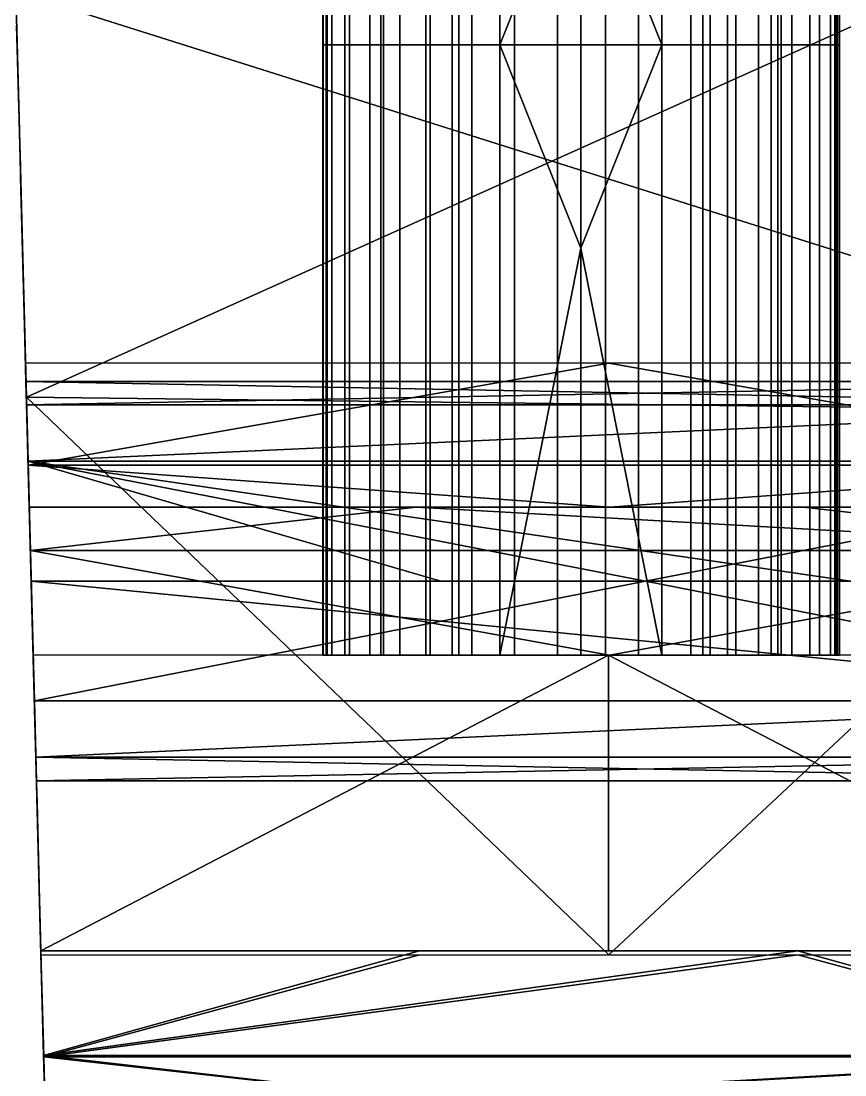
# Model space of a CAD drawing. Extents: x -16.2 to 16.1, y -17.9 to 0.1.
# Drawn here: x 4.21 to 9.78, y -11.71 to -4.58 of the extents above; entities that cross this region are included whole.
import ezdxf

# ---------------------------------------------------------------- set-up
doc = ezdxf.new("R2010")
doc.units = 0
doc.header["$MEASUREMENT"] = 0
doc.layers.add('Pux Jalapa', color=255, linetype='CONTINUOUS')

msp = doc.modelspace()

# ---------------------------------------------------------------- linework, layer by layer
at = {"layer": 'Pux Jalapa'}
for points in [[(12.3144, 0.1319, -7.5642), (12.1304, -6.8943, -7.3802), (4.1789, -4.3812, -7.4461)], [(6.2549, -0.6181, -0.1309), (6.2549, -4.7431, -0.1309), (6.2782, -4.7431, -0.3132), (6.2782, -0.6181, -0.3132)], [(6.2567, -0.6181, 0.1531), (6.2567, -4.7431, 0.1531), (6.2549, -4.7431, -0.1309), (6.2549, -0.6181, -0.1309)], [(6.4344, -0.6181, 0.782), (6.4344, -4.7431, 0.782), (6.2567, -4.7431, 0.1531), (6.2567, -0.6181, 0.1531)], [(6.2782, -0.6181, -0.3132), (6.2782, -4.7431, -0.3132), (6.2836, -4.7431, -0.3414), (6.2836, -0.6181, -0.3414)], [(6.2836, -0.6181, -0.3414), (6.2836, -4.7431, -0.3414), (6.3157, -4.7431, -0.4752), (6.3157, -0.6181, -0.4752)], [(6.3157, -0.6181, -0.4752), (6.3157, -4.7431, -0.4752), (6.4043, -4.7431, -0.7184), (6.4043, -0.6181, -0.7184)], [(6.4043, -0.6181, -0.7184), (6.4043, -4.7431, -0.7184), (6.7762, -4.7431, -1.2509), (6.7762, -0.6181, -1.2509)], [(6.5721, -0.6181, 1.0118), (6.5721, -4.7431, 1.0118), (6.4344, -4.7431, 0.782), (6.4344, -0.6181, 0.782)], [(6.6472, -0.6181, 1.1102), (6.6472, -4.7431, 1.1102), (6.5721, -4.7431, 1.0118), (6.5721, -0.6181, 1.0118)], [(6.6657, -0.6181, 1.1323), (6.6657, -4.7431, 1.1323), (6.6472, -4.7431, 1.1102), (6.6472, -0.6181, 1.1102)], [(6.776, -0.6181, 1.2507), (6.776, -4.7431, 1.2507), (6.6657, -4.7431, 1.1323), (6.6657, -0.6181, 1.1323)], [(6.9519, -0.6181, 1.4014), (6.9519, -4.7431, 1.4014), (6.776, -4.7431, 1.2507), (6.776, -0.6181, 1.2507)], [(6.7762, -0.6181, -1.2509), (6.7762, -4.7431, -1.2509), (6.981, -4.7431, -1.4228), (6.981, -0.6181, -1.4228)], [(7.5517, -0.6181, 1.6916), (7.5517, -4.7431, 1.6916), (6.9519, -4.7431, 1.4014), (6.9519, -0.6181, 1.4014)], [(6.981, -0.6181, -1.4228), (6.981, -4.7431, -1.4228), (7.1302, -4.7431, -1.5185), (7.1302, -0.6181, -1.5185)], [(7.1302, -0.6181, -1.5185), (7.1302, -4.7431, -1.5185), (7.1751, -4.7431, -1.5434), (7.1751, -0.6181, -1.5434)], [(7.1751, -0.6181, -1.5434), (7.1751, -4.7431, -1.5434), (7.2634, -4.7431, -1.5874), (7.2634, -0.6181, -1.5874)], [(7.2634, -0.6181, -1.5874), (7.2634, -4.7431, -1.5874), (7.4509, -4.7431, -1.6616), (7.4509, -0.6181, -1.6616)], [(7.4509, -0.6181, -1.6616), (7.4509, -4.7431, -1.6616), (8, -3.3681, -1.75)], [(7.8407, -0.6181, 1.7427), (7.8407, -4.7431, 1.7427), (7.5517, -4.7431, 1.6916), (7.5517, -0.6181, 1.6916)], [(8, -0.6181, 1.75), (8, -4.7431, 1.75), (7.8407, -4.7431, 1.7427), (7.8407, -0.6181, 1.7427)], [(8.1663, -0.6181, 1.7421), (8.1663, -4.7431, 1.7421), (8, -4.7431, 1.75), (8, -0.6181, 1.75)], [(8.5478, -4.7431, -1.6621), (8.5478, -0.6181, -1.6621), (8, -3.3681, -1.75)], [(8.3885, -0.6181, 1.7063), (8.3885, -4.7431, 1.7063), (8.1663, -4.7431, 1.7421), (8.1663, -0.6181, 1.7421)], [(8.9917, -0.6181, 1.4419), (8.9917, -4.7431, 1.4419), (8.3885, -4.7431, 1.7063), (8.3885, -0.6181, 1.7063)], [(8.5478, -0.6181, -1.6621), (8.5478, -4.7431, -1.6621), (8.7422, -4.7431, -1.5848), (8.7422, -0.6181, -1.5848)], [(8.7422, -0.6181, -1.5848), (8.7422, -4.7431, -1.5848), (8.8249, -4.7431, -1.5434), (8.8249, -0.6181, -1.5434)], [(8.8249, -0.6181, -1.5434), (8.8249, -4.7431, -1.5434), (8.8727, -4.7431, -1.5169), (8.8727, -0.6181, -1.5169)], [(8.8727, -0.6181, -1.5169), (8.8727, -4.7431, -1.5169), (9.047, -4.7431, -1.4023), (9.047, -0.6181, -1.4023)], [(9.2001, -0.6181, 1.2737), (9.2001, -4.7431, 1.2737), (8.9917, -4.7431, 1.4419), (8.9917, -0.6181, 1.4419)], [(9.047, -0.6181, -1.4023), (9.047, -4.7431, -1.4023), (9.2851, -4.7431, -1.1878), (9.2851, -0.6181, -1.1878)], [(9.33, -0.6181, 1.1373), (9.33, -4.7431, 1.1373), (9.2001, -4.7431, 1.2737), (9.2001, -0.6181, 1.2737)], [(9.2851, -0.6181, -1.1878), (9.2851, -4.7431, -1.1878), (9.6134, -4.7431, -0.6778), (9.6134, -0.6181, -0.6778)], [(9.3528, -0.6181, 1.1102), (9.3528, -4.7431, 1.1102), (9.33, -4.7431, 1.1373), (9.33, -0.6181, 1.1373)], [(9.4267, -0.6181, 1.0135), (9.4267, -4.7431, 1.0135), (9.3528, -4.7431, 1.1102), (9.3528, -0.6181, 1.1102)], [(9.5475, -0.6181, 0.8172), (9.5475, -4.7431, 0.8172), (9.4267, -4.7431, 1.0135), (9.4267, -0.6181, 1.0135)], [(9.7348, -0.6181, 0.23), (9.7348, -4.7431, 0.23), (9.5475, -4.7431, 0.8172), (9.5475, -0.6181, 0.8172)], [(9.6134, -0.6181, -0.6778), (9.6134, -4.7431, -0.6778), (9.6865, -4.7431, -0.4671), (9.6865, -0.6181, -0.4671)], [(9.6865, -0.6181, -0.4671), (9.6865, -4.7431, -0.4671), (9.7164, -4.7431, -0.3414), (9.7164, -0.6181, -0.3414)], [(9.7164, -0.6181, -0.3414), (9.7164, -4.7431, -0.3414), (9.7228, -4.7431, -0.3072), (9.7228, -0.6181, -0.3072)], [(9.7228, -0.6181, -0.3072), (9.7228, -4.7431, -0.3072), (9.7472, -4.7431, -0.0996), (9.7472, -0.6181, -0.0996)], [(9.7472, -0.6181, -0.0996), (9.7472, -4.7431, -0.0996), (9.7348, -4.7431, 0.23), (9.7348, -0.6181, 0.23)], [(4.1521, -3.355, 7.4729), (4.2508, -7.1246, 7.3742), (12.2182, -3.5435, 7.468)], [(8, -6.1181, -1.75), (8, -3.3681, -1.75), (7.4509, -4.7431, -1.6616)], [(8, -3.3681, -1.75), (8, -6.1181, -1.75), (8.5478, -4.7431, -1.6621)], [(12.1219, -7.2189, 7.3717), (12.2182, -3.5435, 7.468), (4.2508, -7.1246, 7.3742)], [(12.1304, -6.8943, -7.3802), (4.2448, -6.8943, -7.3802), (4.1789, -4.3812, -7.4461)], [(4.185, -4.6115, 7.44), (4.2179, -5.8681, 7.4071), (4.2078, -5.4833, 5.6752)], [(6.2549, -4.7431, -0.1309), (6.2549, -8.8681, -0.1309), (6.2782, -8.8681, -0.3132), (6.2782, -4.7431, -0.3132)], [(6.2567, -4.7431, 0.1531), (6.2567, -8.8681, 0.1531), (6.2549, -8.8681, -0.1309), (6.2549, -4.7431, -0.1309)], [(6.4344, -4.7431, 0.782), (6.4344, -8.8681, 0.782), (6.2567, -8.8681, 0.1531), (6.2567, -4.7431, 0.1531)], [(6.2782, -4.7431, -0.3132), (6.2782, -8.8681, -0.3132), (6.2836, -8.8681, -0.3414), (6.2836, -4.7431, -0.3414)], [(6.2836, -4.7431, -0.3414), (6.2836, -8.8681, -0.3414), (6.3157, -8.8681, -0.4752), (6.3157, -4.7431, -0.4752)], [(6.3157, -4.7431, -0.4752), (6.3157, -8.8681, -0.4752), (6.4043, -8.8681, -0.7184), (6.4043, -4.7431, -0.7184)], [(6.4043, -4.7431, -0.7184), (6.4043, -8.8681, -0.7184), (6.7762, -8.8681, -1.2509), (6.7762, -4.7431, -1.2509)], [(6.5721, -4.7431, 1.0118), (6.5721, -8.8681, 1.0118), (6.4344, -8.8681, 0.782), (6.4344, -4.7431, 0.782)], [(6.6472, -4.7431, 1.1102), (6.6472, -8.8681, 1.1102), (6.5721, -8.8681, 1.0118), (6.5721, -4.7431, 1.0118)], [(6.6657, -4.7431, 1.1323), (6.6657, -8.8681, 1.1323), (6.6472, -8.8681, 1.1102), (6.6472, -4.7431, 1.1102)], [(6.776, -4.7431, 1.2507), (6.776, -8.8681, 1.2507), (6.6657, -8.8681, 1.1323), (6.6657, -4.7431, 1.1323)], [(6.9519, -4.7431, 1.4014), (6.9519, -8.8681, 1.4014), (6.776, -8.8681, 1.2507), (6.776, -4.7431, 1.2507)], [(6.7762, -4.7431, -1.2509), (6.7762, -8.8681, -1.2509), (6.981, -8.8681, -1.4228), (6.981, -4.7431, -1.4228)], [(7.5517, -4.7431, 1.6916), (7.5517, -8.8681, 1.6916), (6.9519, -8.8681, 1.4014), (6.9519, -4.7431, 1.4014)], [(6.981, -4.7431, -1.4228), (6.981, -8.8681, -1.4228), (7.1302, -8.8681, -1.5185), (7.1302, -4.7431, -1.5185)], [(7.1302, -4.7431, -1.5185), (7.1302, -8.8681, -1.5185), (7.1751, -8.8681, -1.5434), (7.1751, -4.7431, -1.5434)], [(7.1751, -4.7431, -1.5434), (7.1751, -8.8681, -1.5434), (7.2634, -8.8681, -1.5874), (7.2634, -4.7431, -1.5874)], [(7.2634, -4.7431, -1.5874), (7.2634, -8.8681, -1.5874), (7.4509, -8.8681, -1.6616), (7.4509, -4.7431, -1.6616)], [(7.4509, -4.7431, -1.6616), (7.4509, -8.8681, -1.6616), (8, -6.1181, -1.75)], [(7.8407, -4.7431, 1.7427), (7.8407, -8.8681, 1.7427), (7.5517, -8.8681, 1.6916), (7.5517, -4.7431, 1.6916)], [(8, -4.7431, 1.75), (8, -8.8681, 1.75), (7.8407, -8.8681, 1.7427), (7.8407, -4.7431, 1.7427)], [(8.1663, -4.7431, 1.7421), (8.1663, -8.8681, 1.7421), (8, -8.8681, 1.75), (8, -4.7431, 1.75)], [(8.5478, -8.8681, -1.6621), (8.5478, -4.7431, -1.6621), (8, -6.1181, -1.75)], [(8.3885, -4.7431, 1.7063), (8.3885, -8.8681, 1.7063), (8.1663, -8.8681, 1.7421), (8.1663, -4.7431, 1.7421)], [(8.9917, -4.7431, 1.4419), (8.9917, -8.8681, 1.4419), (8.3885, -8.8681, 1.7063), (8.3885, -4.7431, 1.7063)], [(8.5478, -4.7431, -1.6621), (8.5478, -8.8681, -1.6621), (8.7422, -8.8681, -1.5848), (8.7422, -4.7431, -1.5848)], [(8.7422, -4.7431, -1.5848), (8.7422, -8.8681, -1.5848), (8.8249, -8.8681, -1.5434), (8.8249, -4.7431, -1.5434)], [(8.8249, -4.7431, -1.5434), (8.8249, -8.8681, -1.5434), (8.8727, -8.8681, -1.5169), (8.8727, -4.7431, -1.5169)], [(8.8727, -4.7431, -1.5169), (8.8727, -8.8681, -1.5169), (9.047, -8.8681, -1.4023), (9.047, -4.7431, -1.4023)], [(9.2001, -4.7431, 1.2737), (9.2001, -8.8681, 1.2737), (8.9917, -8.8681, 1.4419), (8.9917, -4.7431, 1.4419)], [(9.047, -4.7431, -1.4023), (9.047, -8.8681, -1.4023), (9.2851, -8.8681, -1.1878), (9.2851, -4.7431, -1.1878)], [(9.33, -4.7431, 1.1373), (9.33, -8.8681, 1.1373), (9.2001, -8.8681, 1.2737), (9.2001, -4.7431, 1.2737)], [(9.2851, -4.7431, -1.1878), (9.2851, -8.8681, -1.1878), (9.6134, -8.8681, -0.6778), (9.6134, -4.7431, -0.6778)], [(9.3528, -4.7431, 1.1102), (9.3528, -8.8681, 1.1102), (9.33, -8.8681, 1.1373), (9.33, -4.7431, 1.1373)], [(9.4267, -4.7431, 1.0135), (9.4267, -8.8681, 1.0135), (9.3528, -8.8681, 1.1102), (9.3528, -4.7431, 1.1102)], [(9.5475, -4.7431, 0.8172), (9.5475, -8.8681, 0.8172), (9.4267, -8.8681, 1.0135), (9.4267, -4.7431, 1.0135)], [(9.7348, -4.7431, 0.23), (9.7348, -8.8681, 0.23), (9.5475, -8.8681, 0.8172), (9.5475, -4.7431, 0.8172)], [(9.6134, -4.7431, -0.6778), (9.6134, -8.8681, -0.6778), (9.6865, -8.8681, -0.4671), (9.6865, -4.7431, -0.4671)], [(9.6865, -4.7431, -0.4671), (9.6865, -8.8681, -0.4671), (9.7164, -8.8681, -0.3414), (9.7164, -4.7431, -0.3414)], [(9.7164, -4.7431, -0.3414), (9.7164, -8.8681, -0.3414), (9.7228, -8.8681, -0.3072), (9.7228, -4.7431, -0.3072)], [(9.7228, -4.7431, -0.3072), (9.7228, -8.8681, -0.3072), (9.7472, -8.8681, -0.0996), (9.7472, -4.7431, -0.0996)], [(9.7472, -4.7431, -0.0996), (9.7472, -8.8681, -0.0996), (9.7348, -8.8681, 0.23), (9.7348, -4.7431, 0.23)], [(4.2357, -6.5474, 3.7879), (4.2078, -5.4833, 3.7879), (4.2078, -5.4833, 5.6752), (4.2357, -6.5474, 5.6752)], [(4.2357, -6.5474, 1.9007), (4.2078, -5.4833, 1.9007), (4.2078, -5.4833, 3.7879), (4.2357, -6.5474, 3.7879)], [(4.2357, -6.5474, 0.0134), (4.2078, -5.4833, 0.0134), (4.2078, -5.4833, 1.9007), (4.2357, -6.5474, 1.9007)], [(4.2357, -6.5474, -1.8738), (4.2078, -5.4833, -1.8738), (4.2078, -5.4833, 0.0134), (4.2357, -6.5474, 0.0134)], [(4.2357, -6.5474, -3.7611), (4.2078, -5.4833, -3.7611), (4.2078, -5.4833, -1.8738), (4.2357, -6.5474, -1.8738)], [(4.2357, -6.5474, -5.6483), (4.2078, -5.4833, -5.6483), (4.2078, -5.4833, -3.7611), (4.2357, -6.5474, -3.7611)], [(4.2357, -6.5474, 5.6752), (4.2078, -5.4833, 5.6752), (4.2179, -5.8681, 7.4071)], [(4.2078, -5.4833, -5.6483), (4.2357, -6.5474, -5.6483), (4.2119, -5.6377, -7.4131)], [(4.2448, -6.8943, -7.3802), (4.2119, -5.6377, -7.4131), (4.2357, -6.5474, -5.6483)], [(4.2179, -5.8681, 7.4071), (4.2508, -7.1246, 7.3742), (4.2357, -6.5474, 5.6752)], [(8, -8.8681, -1.75), (8, -6.1181, -1.75), (7.4509, -8.8681, -1.6616)], [(8, -6.1181, -1.75), (8, -8.8681, -1.75), (8.5478, -8.8681, -1.6621)], [(4.2635, -7.6115, 0.0134), (4.2357, -6.5474, 0.0134), (4.2357, -6.5474, 1.9007), (4.2635, -7.6115, 1.9007)], [(4.2635, -7.6115, -1.8738), (4.2357, -6.5474, -1.8738), (4.2357, -6.5474, 0.0134), (4.2635, -7.6115, 0.0134)], [(4.2635, -7.6115, -3.7611), (4.2357, -6.5474, -3.7611), (4.2357, -6.5474, -1.8738), (4.2635, -7.6115, -1.8738)], [(4.2703, -7.8681, -6.3806), (4.2628, -7.5844, -7.0784), (4.2357, -6.5474, -5.6483)], [(4.2628, -7.5844, -7.0784), (4.2448, -6.8943, -7.3802), (4.2357, -6.5474, -5.6483)], [(4.2508, -7.1246, 7.3742), (4.2837, -8.3812, 7.3413), (4.2357, -6.5474, 5.6752)], [(4.2833, -8.3681, 5.3691), (4.2621, -7.5581, 5.0991), (4.2357, -6.5474, 5.6752)], [(4.2621, -7.5581, 5.0991), (4.248, -7.0181, 4.0191), (4.2357, -6.5474, 5.6752)], [(4.248, -7.0181, 4.0191), (4.2621, -7.5581, 2.9391), (4.2357, -6.5474, 3.7879)], [(4.2357, -6.5474, 3.7879), (4.2357, -6.5474, 5.6752), (4.248, -7.0181, 4.0191)], [(4.2357, -6.5474, 1.9007), (4.2357, -6.5474, 3.7879), (4.2621, -7.5581, 2.9391)], [(4.2357, -6.5474, -5.6483), (4.2357, -6.5474, -3.7611), (4.2635, -7.6115, -3.7611)], [(4.2635, -7.6115, 1.9007), (4.2357, -6.5474, 1.9007), (4.2621, -7.5581, 2.9391)], [(4.2635, -7.6115, -3.7611), (4.2703, -7.8681, -6.3806), (4.2357, -6.5474, -5.6483)], [(4.2357, -6.5474, 5.6752), (4.2837, -8.3812, 7.3413), (4.2833, -8.3681, 5.3691)], [(4.2448, -6.8943, -7.3802), (4.2628, -7.5844, -7.0784), (8.1876, -6.8943, -7.3802)], [(8.1876, -6.8943, -7.3802), (4.2628, -7.5844, -7.0784), (12.1214, -7.5844, -7.0784)], [(12.1214, -7.5844, -7.0784), (12.1304, -6.8943, -7.3802), (8.1876, -6.8943, -7.3802)], [(4.2522, -7.1769, 4.6544), (4.248, -7.0181, 4.0191), (12.6228, -7.1769, 4.6544)], [(4.248, -7.0181, 4.0191), (4.2522, -7.1769, 3.3838), (12.627, -7.0181, 4.0191)], [(12.627, -7.0181, 4.0191), (12.6228, -7.1769, 4.6544), (4.248, -7.0181, 4.0191)], [(12.6228, -7.1769, 3.3838), (12.627, -7.0181, 4.0191), (4.2522, -7.1769, 3.3838)], [(4.3495, -10.8943, 7.2755), (8.1876, -10.8943, 7.2755), (4.2508, -7.1246, 7.3742)], [(4.2508, -7.1246, 7.3742), (8.1876, -10.8943, 7.2755), (12.1219, -7.2189, 7.3717)], [(4.2621, -7.5581, 5.0991), (4.2522, -7.1769, 4.6544), (12.6228, -7.1769, 4.6544)], [(4.2522, -7.1769, 3.3838), (4.2621, -7.5581, 2.9391), (12.6228, -7.1769, 3.3838)], [(12.6129, -7.5581, 2.9391), (12.6228, -7.1769, 3.3838), (4.2621, -7.5581, 2.9391)], [(12.6228, -7.1769, 4.6544), (12.6129, -7.5581, 5.0991), (4.2621, -7.5581, 5.0991)], [(8.1876, -10.8943, 7.2755), (12.0257, -10.8943, 7.2755), (12.1219, -7.2189, 7.3717)], [(4.2621, -7.5581, 2.9391), (4.2833, -8.3681, 2.6691), (4.2635, -7.6115, 1.9007)], [(4.2833, -8.3681, 5.3691), (4.2621, -7.5581, 5.0991), (8.4375, -8.3681, 5.3691)], [(4.2621, -7.5581, 2.9391), (4.2833, -8.3681, 2.6691), (7.0528, -8.3681, 2.6691)], [(7.0528, -8.3681, 2.6691), (9.8222, -8.3681, 2.6691), (4.2621, -7.5581, 2.9391)], [(8.4375, -8.3681, 5.3691), (4.2621, -7.5581, 5.0991), (12.6129, -7.5581, 5.0991)], [(4.2621, -7.5581, 2.9391), (9.8222, -8.3681, 2.6691), (12.6129, -7.5581, 2.9391)], [(4.2628, -7.5844, -7.0784), (4.2703, -7.8681, -6.3806), (8.194, -7.8681, -6.3806)], [(4.2628, -7.5844, -7.0784), (8.194, -7.8681, -6.3806), (12.1214, -7.5844, -7.0784)], [(4.2914, -8.6757, 0.0134), (4.2635, -7.6115, 0.0134), (4.2635, -7.6115, 1.9007), (4.2914, -8.6757, 1.9007)], [(4.2914, -8.6757, -1.8738), (4.2635, -7.6115, -1.8738), (4.2635, -7.6115, 0.0134), (4.2914, -8.6757, 0.0134)], [(4.2779, -8.161, -3.5429), (4.2703, -7.8681, -4.25), (4.2635, -7.6115, -3.7611)], [(4.2703, -7.8681, -4.25), (4.2703, -7.8681, -5.3153), (4.2635, -7.6115, -3.7611)], [(4.2703, -7.8681, -5.3153), (4.2703, -7.8681, -6.3806), (4.2635, -7.6115, -3.7611)], [(4.2635, -7.6115, -3.7611), (4.2635, -7.6115, -1.8738), (4.2779, -8.161, -3.5429)], [(4.2914, -8.6757, 1.9007), (4.2635, -7.6115, 1.9007), (4.2833, -8.3681, 2.6691)], [(4.2635, -7.6115, -1.8738), (4.2914, -8.6757, -1.8738), (4.2779, -8.161, -3.5429)], [(8.194, -7.8681, -6.3806), (12.1177, -7.8681, -6.3806), (12.1214, -7.5844, -7.0784)], [(12.6129, -7.5581, 5.0991), (12.5917, -8.3681, 5.3691), (8.4375, -8.3681, 5.3691)], [(4.2703, -7.8681, -4.25), (6.8861, -7.8681, -4.25), (4.2779, -8.161, -3.5429)], [(12.1177, -7.8681, -4.25), (12.1177, -7.8681, -6.3806), (4.2703, -7.8681, -6.3806), (4.2703, -7.8681, -4.25)], [(4.2779, -8.161, -3.5429), (6.8861, -7.8681, -4.25), (12.1062, -8.161, -3.5429)], [(6.8861, -7.8681, -4.25), (9.5019, -7.8681, -4.25), (12.1062, -8.161, -3.5429)], [(9.5019, -7.8681, -4.25), (12.1177, -7.8681, -4.25), (12.1062, -8.161, -3.5429)], [(4.2964, -8.8681, -3.25), (4.2779, -8.161, -3.5429), (8.194, -8.8681, -3.25)], [(12.1062, -8.161, -3.5429), (8.194, -8.8681, -3.25), (4.2779, -8.161, -3.5429)], [(4.2964, -8.8681, -3.25), (4.2779, -8.161, -3.5429), (4.2914, -8.6757, -1.8738)], [(12.1062, -8.161, -3.5429), (12.0784, -8.8681, -3.25), (8.194, -8.8681, -3.25)], [(8.4375, -8.3681, 2.6691), (4.2833, -8.3681, 2.6691), (4.3046, -9.1781, 2.9391)], [(4.3046, -9.1781, 5.0991), (4.2833, -8.3681, 5.3691), (12.5704, -9.1781, 5.0991)], [(12.5917, -8.3681, 5.3691), (12.5704, -9.1781, 5.0991), (4.2833, -8.3681, 5.3691)], [(4.2833, -8.3681, 2.6691), (4.3046, -9.1781, 2.9391), (4.2914, -8.6757, 1.9007)], [(4.3046, -9.1781, 5.0991), (4.2833, -8.3681, 5.3691), (4.3193, -9.7398, 5.6752)], [(4.2837, -8.3812, 7.3413), (4.3193, -9.7398, 5.6752), (4.2833, -8.3681, 5.3691)], [(4.2837, -8.3812, 7.3413), (4.3166, -9.6377, 7.3084), (4.3193, -9.7398, 5.6752)], [(12.5704, -9.1781, 2.9391), (8.4375, -8.3681, 2.6691), (4.3046, -9.1781, 2.9391)], [(12.5917, -8.3681, 2.6691), (8.4375, -8.3681, 2.6691), (12.5704, -9.1781, 2.9391)], [(4.3193, -9.7398, 0.0134), (4.2914, -8.6757, 0.0134), (4.2914, -8.6757, 1.9007), (4.3193, -9.7398, 1.9007)], [(4.3193, -9.7398, -1.8738), (4.2914, -8.6757, -1.8738), (4.2914, -8.6757, 0.0134), (4.3193, -9.7398, 0.0134)], [(4.3193, -9.7398, 1.9007), (4.2914, -8.6757, 1.9007), (4.3046, -9.1781, 2.9391)], [(4.2914, -8.6757, -1.8738), (4.3193, -9.7398, -1.8738), (4.2964, -8.8681, -3.25)], [(4.2964, -8.8681, -3.25), (4.3488, -10.8681, -3.25), (8.1874, -8.8681, -3.25)], [(4.3226, -9.8681, -3.25), (4.2964, -8.8681, -3.25), (4.3193, -9.7398, -1.8738)], [(4.3488, -10.8681, -3.25), (8.1874, -10.8681, -3.25), (8.1874, -8.8681, -3.25)], [(6.3357, -8.8681, -0.5408), (6.2596, -8.8681, -0.1829), (6.735, -8.8681, -0.253)], [(6.2596, -8.8681, -0.1829), (6.2596, -8.8681, 0.1829), (6.735, -8.8681, 0.253)], [(6.2596, -8.8681, 0.1829), (6.3357, -8.8681, 0.5408), (6.735, -8.8681, 0.253)], [(6.735, -8.8681, 0.253), (6.735, -8.8681, -0.253), (6.2596, -8.8681, -0.1829)], [(6.4845, -8.8681, -0.875), (6.3357, -8.8681, -0.5408), (6.735, -8.8681, -0.759)], [(6.3357, -8.8681, 0.5408), (6.4845, -8.8681, 0.875), (6.735, -8.8681, 0.759)], [(6.735, -8.8681, -0.253), (6.735, -8.8681, -0.759), (6.3357, -8.8681, -0.5408)], [(6.735, -8.8681, 0.759), (6.735, -8.8681, 0.253), (6.3357, -8.8681, 0.5408)], [(6.6995, -8.8681, -1.171), (6.4845, -8.8681, -0.875), (6.735, -8.8681, -0.759)], [(6.4845, -8.8681, 0.875), (6.6995, -8.8681, 1.171), (6.735, -8.8681, 0.759)], [(6.9714, -8.8681, -1.4158), (6.6995, -8.8681, -1.171), (7.241, -8.8681, -1.265)], [(6.6995, -8.8681, 1.171), (6.9714, -8.8681, 1.4158), (7.241, -8.8681, 1.265)], [(7.241, -8.8681, -0.759), (7.241, -8.8681, -1.265), (6.6995, -8.8681, -1.171)], [(6.735, -8.8681, -0.759), (7.241, -8.8681, -0.759), (6.6995, -8.8681, -1.171)], [(6.735, -8.8681, 0.759), (6.6995, -8.8681, 1.171), (7.241, -8.8681, 1.265)], [(7.241, -8.8681, -0.253), (7.241, -8.8681, -0.759), (6.735, -8.8681, -0.759), (6.735, -8.8681, -0.253)], [(7.241, -8.8681, 0.253), (7.241, -8.8681, -0.253), (6.735, -8.8681, -0.253), (6.735, -8.8681, 0.253)], [(7.241, -8.8681, 0.759), (7.241, -8.8681, 0.253), (6.735, -8.8681, 0.253), (6.735, -8.8681, 0.759)], [(7.241, -8.8681, 0.759), (6.735, -8.8681, 0.759), (7.241, -8.8681, 1.265)], [(7.2882, -8.8681, -1.5987), (6.9714, -8.8681, -1.4158), (7.241, -8.8681, -1.265)], [(6.9714, -8.8681, 1.4158), (7.2882, -8.8681, 1.5987), (7.241, -8.8681, 1.265)], [(7.747, -8.8681, -0.759), (7.747, -8.8681, -1.265), (7.241, -8.8681, -1.265), (7.241, -8.8681, -0.759)], [(7.747, -8.8681, -0.253), (7.747, -8.8681, -0.759), (7.241, -8.8681, -0.759), (7.241, -8.8681, -0.253)], [(7.747, -8.8681, 0.253), (7.747, -8.8681, -0.253), (7.241, -8.8681, -0.253), (7.241, -8.8681, 0.253)], [(7.747, -8.8681, 0.759), (7.747, -8.8681, 0.253), (7.241, -8.8681, 0.253), (7.241, -8.8681, 0.759)], [(7.747, -8.8681, 1.265), (7.747, -8.8681, 0.759), (7.241, -8.8681, 0.759), (7.241, -8.8681, 1.265)], [(7.241, -8.8681, -1.265), (7.747, -8.8681, -1.265), (7.2882, -8.8681, -1.5987)], [(7.747, -8.8681, 1.265), (7.241, -8.8681, 1.265), (7.2882, -8.8681, 1.5987)], [(7.6362, -8.8681, -1.7118), (7.2882, -8.8681, -1.5987), (7.747, -8.8681, -1.265)], [(7.2882, -8.8681, 1.5987), (7.6362, -8.8681, 1.7118), (7.747, -8.8681, 1.265)], [(8, -8.8681, -1.75), (7.6362, -8.8681, -1.7118), (7.747, -8.8681, -1.265)], [(7.6362, -8.8681, 1.7118), (8, -8.8681, 1.75), (7.747, -8.8681, 1.265)], [(8.253, -8.8681, -0.759), (8.253, -8.8681, -1.265), (7.747, -8.8681, -1.265), (7.747, -8.8681, -0.759)], [(8.253, -8.8681, -0.253), (8.253, -8.8681, -0.759), (7.747, -8.8681, -0.759), (7.747, -8.8681, -0.253)], [(8.253, -8.8681, 0.253), (8.253, -8.8681, -0.253), (7.747, -8.8681, -0.253), (7.747, -8.8681, 0.253)], [(8.253, -8.8681, 0.759), (8.253, -8.8681, 0.253), (7.747, -8.8681, 0.253), (7.747, -8.8681, 0.759)], [(8.253, -8.8681, 1.265), (8.253, -8.8681, 0.759), (7.747, -8.8681, 0.759), (7.747, -8.8681, 1.265)], [(7.747, -8.8681, -1.265), (8.253, -8.8681, -1.265), (8, -8.8681, -1.75)], [(8.253, -8.8681, 1.265), (7.747, -8.8681, 1.265), (8, -8.8681, 1.75)], [(8, -8.8681, 1.75), (8.3638, -8.8681, 1.7118), (8.253, -8.8681, 1.265)], [(8.3638, -8.8681, -1.7118), (8, -8.8681, -1.75), (8.253, -8.8681, -1.265)], [(8.1874, -10.8681, -3.25), (12.026, -10.8681, -3.25), (8.1874, -8.8681, -3.25)], [(12.026, -10.8681, -3.25), (12.0784, -8.8681, -3.25), (8.1874, -8.8681, -3.25)], [(8.759, -8.8681, -0.759), (8.759, -8.8681, -1.265), (8.253, -8.8681, -1.265), (8.253, -8.8681, -0.759)], [(8.759, -8.8681, -0.253), (8.759, -8.8681, -0.759), (8.253, -8.8681, -0.759), (8.253, -8.8681, -0.253)], [(8.759, -8.8681, 0.253), (8.759, -8.8681, -0.253), (8.253, -8.8681, -0.253), (8.253, -8.8681, 0.253)], [(8.759, -8.8681, 0.759), (8.759, -8.8681, 0.253), (8.253, -8.8681, 0.253), (8.253, -8.8681, 0.759)], [(8.759, -8.8681, 1.265), (8.759, -8.8681, 0.759), (8.253, -8.8681, 0.759), (8.253, -8.8681, 1.265)], [(8.3638, -8.8681, 1.7118), (8.7118, -8.8681, 1.5987), (8.253, -8.8681, 1.265)], [(8.7118, -8.8681, -1.5987), (8.3638, -8.8681, -1.7118), (8.253, -8.8681, -1.265)], [(8.253, -8.8681, -1.265), (8.759, -8.8681, -1.265), (8.7118, -8.8681, -1.5987)], [(8.759, -8.8681, 1.265), (8.253, -8.8681, 1.265), (8.7118, -8.8681, 1.5987)], [(8.7118, -8.8681, 1.5987), (9.0286, -8.8681, 1.4158), (8.759, -8.8681, 1.265)], [(9.0286, -8.8681, -1.4158), (8.7118, -8.8681, -1.5987), (8.759, -8.8681, -1.265)], [(9.265, -8.8681, -0.253), (9.265, -8.8681, -0.759), (8.759, -8.8681, -0.759), (8.759, -8.8681, -0.253)], [(9.265, -8.8681, 0.253), (9.265, -8.8681, -0.253), (8.759, -8.8681, -0.253), (8.759, -8.8681, 0.253)], [(9.265, -8.8681, 0.759), (9.265, -8.8681, 0.253), (8.759, -8.8681, 0.253), (8.759, -8.8681, 0.759)], [(9.0286, -8.8681, 1.4158), (9.3005, -8.8681, 1.171), (8.759, -8.8681, 1.265)], [(9.3005, -8.8681, -1.171), (9.0286, -8.8681, -1.4158), (8.759, -8.8681, -1.265)], [(8.759, -8.8681, -1.265), (8.759, -8.8681, -0.759), (9.3005, -8.8681, -1.171)], [(8.759, -8.8681, -0.759), (9.265, -8.8681, -0.759), (9.3005, -8.8681, -1.171)], [(9.265, -8.8681, 0.759), (8.759, -8.8681, 0.759), (9.3005, -8.8681, 1.171)], [(8.759, -8.8681, 0.759), (8.759, -8.8681, 1.265), (9.3005, -8.8681, 1.171)], [(9.3005, -8.8681, 1.171), (9.5155, -8.8681, 0.875), (9.265, -8.8681, 0.759)], [(9.5155, -8.8681, 0.875), (9.6643, -8.8681, 0.5408), (9.265, -8.8681, 0.759)], [(9.6643, -8.8681, 0.5408), (9.7404, -8.8681, 0.1829), (9.265, -8.8681, 0.253)], [(9.7404, -8.8681, 0.1829), (9.7404, -8.8681, -0.1829), (9.265, -8.8681, -0.253)], [(9.7404, -8.8681, -0.1829), (9.6643, -8.8681, -0.5408), (9.265, -8.8681, -0.253)], [(9.6643, -8.8681, -0.5408), (9.5155, -8.8681, -0.875), (9.265, -8.8681, -0.759)], [(9.5155, -8.8681, -0.875), (9.3005, -8.8681, -1.171), (9.265, -8.8681, -0.759)], [(9.265, -8.8681, -0.759), (9.265, -8.8681, -0.253), (9.6643, -8.8681, -0.5408)], [(9.265, -8.8681, -0.253), (9.265, -8.8681, 0.253), (9.7404, -8.8681, 0.1829)], [(9.265, -8.8681, 0.253), (9.265, -8.8681, 0.759), (9.6643, -8.8681, 0.5408)], [(4.3046, -9.1781, 2.9391), (4.3145, -9.5593, 3.3838), (12.5704, -9.1781, 2.9391)], [(4.3145, -9.5593, 4.6544), (4.3046, -9.1781, 5.0991), (12.5704, -9.1781, 5.0991)], [(4.3046, -9.1781, 2.9391), (4.3187, -9.7181, 4.0191), (4.3193, -9.7398, 1.9007)], [(4.3187, -9.7181, 4.0191), (4.3046, -9.1781, 5.0991), (4.3193, -9.7398, 5.6752)], [(12.5704, -9.1781, 5.0991), (12.5605, -9.5593, 4.6544), (4.3145, -9.5593, 4.6544)], [(12.5605, -9.5593, 3.3838), (12.5704, -9.1781, 2.9391), (4.3145, -9.5593, 3.3838)], [(4.3145, -9.5593, 3.3838), (4.3187, -9.7181, 4.0191), (12.5605, -9.5593, 3.3838)], [(4.3187, -9.7181, 4.0191), (4.3145, -9.5593, 4.6544), (12.5563, -9.7181, 4.0191)], [(12.5605, -9.5593, 4.6544), (12.5563, -9.7181, 4.0191), (4.3145, -9.5593, 4.6544)], [(12.5563, -9.7181, 4.0191), (12.5605, -9.5593, 3.3838), (4.3187, -9.7181, 4.0191)], [(4.3166, -9.6377, 7.3084), (4.3495, -10.8943, 7.2755), (4.3193, -9.7398, 5.6752)], [(4.3193, -9.7398, 5.6752), (4.3471, -10.8039, 3.7879), (4.3187, -9.7181, 4.0191)], [(4.3471, -10.8039, 3.7879), (4.3193, -9.7398, 1.9007), (4.3187, -9.7181, 4.0191)], [(4.3193, -9.7398, 5.6752), (4.3471, -10.8039, 5.6752), (4.3471, -10.8039, 3.7879)], [(4.3471, -10.8039, 3.7879), (4.3471, -10.8039, 1.9007), (4.3193, -9.7398, 1.9007)], [(4.3471, -10.8039, 0.0134), (4.3193, -9.7398, 0.0134), (4.3193, -9.7398, 1.9007), (4.3471, -10.8039, 1.9007)], [(4.3471, -10.8039, -1.8738), (4.3193, -9.7398, -1.8738), (4.3193, -9.7398, 0.0134), (4.3471, -10.8039, 0.0134)], [(4.3471, -10.8039, 5.6752), (4.3193, -9.7398, 5.6752), (4.3495, -10.8943, 7.2755)], [(4.3193, -9.7398, -1.8738), (4.3471, -10.8039, -1.8738), (4.3226, -9.8681, -3.25)], [(4.3488, -10.8681, -3.25), (4.3226, -9.8681, -3.25), (4.3471, -10.8039, -1.8738)], [(4.3495, -10.8943, 7.2755), (4.3676, -11.5844, 6.9736), (4.3471, -10.8039, 5.6752)], [(4.3676, -11.5844, 6.9736), (4.375, -11.8681, 6.2758), (4.3471, -10.8039, 5.6752)], [(4.375, -11.8681, 6.2758), (4.375, -11.8681, 5.0579), (4.3471, -10.8039, 5.6752)], [(4.375, -11.8681, 5.0579), (4.375, -11.8681, 3.8399), (4.3471, -10.8039, 3.7879)], [(4.375, -11.8681, 3.8399), (4.375, -11.8681, 2.6219), (4.3471, -10.8039, 3.7879)], [(4.375, -11.8681, 2.6219), (4.375, -11.8681, 1.4039), (4.3471, -10.8039, 1.9007)], [(4.375, -11.8681, 1.4039), (4.375, -11.8681, 0.186), (4.3471, -10.8039, 0.0134)], [(4.375, -11.8681, 0.186), (4.375, -11.8681, -1.032), (4.3471, -10.8039, 0.0134)], [(4.375, -11.8681, -1.032), (4.375, -11.8681, -2.25), (4.3471, -10.8039, -1.8738)], [(4.375, -11.8681, -2.25), (4.3673, -11.5752, -2.9571), (4.3471, -10.8039, -1.8738)], [(4.3673, -11.5752, -2.9571), (4.3488, -10.8681, -3.25), (4.3471, -10.8039, -1.8738)], [(4.3471, -10.8039, 3.7879), (4.3471, -10.8039, 5.6752), (4.375, -11.8681, 5.0579)], [(4.3471, -10.8039, 1.9007), (4.3471, -10.8039, 3.7879), (4.375, -11.8681, 2.6219)], [(4.3471, -10.8039, 0.0134), (4.3471, -10.8039, 1.9007), (4.375, -11.8681, 1.4039)], [(4.3471, -10.8039, -1.8738), (4.3471, -10.8039, 0.0134), (4.375, -11.8681, -1.032)], [(4.3488, -10.8681, -3.25), (4.3673, -11.5752, -2.9571), (6.9079, -10.8681, -3.25)], [(4.3676, -11.5844, 6.9736), (4.3495, -10.8943, 7.2755), (6.9082, -10.8943, 7.2755)], [(9.4669, -10.8681, -3.25), (6.9079, -10.8681, -3.25), (4.3673, -11.5752, -2.9571)], [(12.0168, -11.5752, -2.9571), (9.4669, -10.8681, -3.25), (4.3673, -11.5752, -2.9571)], [(6.9082, -10.8943, 7.2755), (9.4669, -10.8943, 7.2755), (4.3676, -11.5844, 6.9736)], [(4.3676, -11.5844, 6.9736), (9.4669, -10.8943, 7.2755), (12.0166, -11.5844, 6.9736)], [(12.0168, -11.5752, -2.9571), (12.026, -10.8681, -3.25), (9.4669, -10.8681, -3.25)], [(9.4669, -10.8943, 7.2755), (12.0257, -10.8943, 7.2755), (12.0166, -11.5844, 6.9736)], [(4.3673, -11.5752, -2.9571), (4.375, -11.8681, -2.25), (6.921, -11.8681, -2.25)], [(4.3673, -11.5752, -2.9571), (6.921, -11.8681, -2.25), (12.0168, -11.5752, -2.9571)], [(4.375, -11.8681, 6.2758), (4.3676, -11.5844, 6.9736), (6.921, -11.8681, 6.2758)], [(6.921, -11.8681, 6.2758), (4.3676, -11.5844, 6.9736), (12.0166, -11.5844, 6.9736)], [(6.921, -11.8681, -2.25), (9.4669, -11.8681, -2.25), (12.0168, -11.5752, -2.9571)], [(9.4669, -11.8681, 6.2758), (6.921, -11.8681, 6.2758), (12.0166, -11.5844, 6.9736)], [(9.4669, -11.8681, -2.25), (12.0129, -11.8681, -2.25), (12.0168, -11.5752, -2.9571)], [(12.0166, -11.5844, 6.9736), (12.0129, -11.8681, 6.2758), (9.4669, -11.8681, 6.2758)]]:
    msp.add_3dface(points, dxfattribs=at)

doc.saveas('drawing.dxf')
